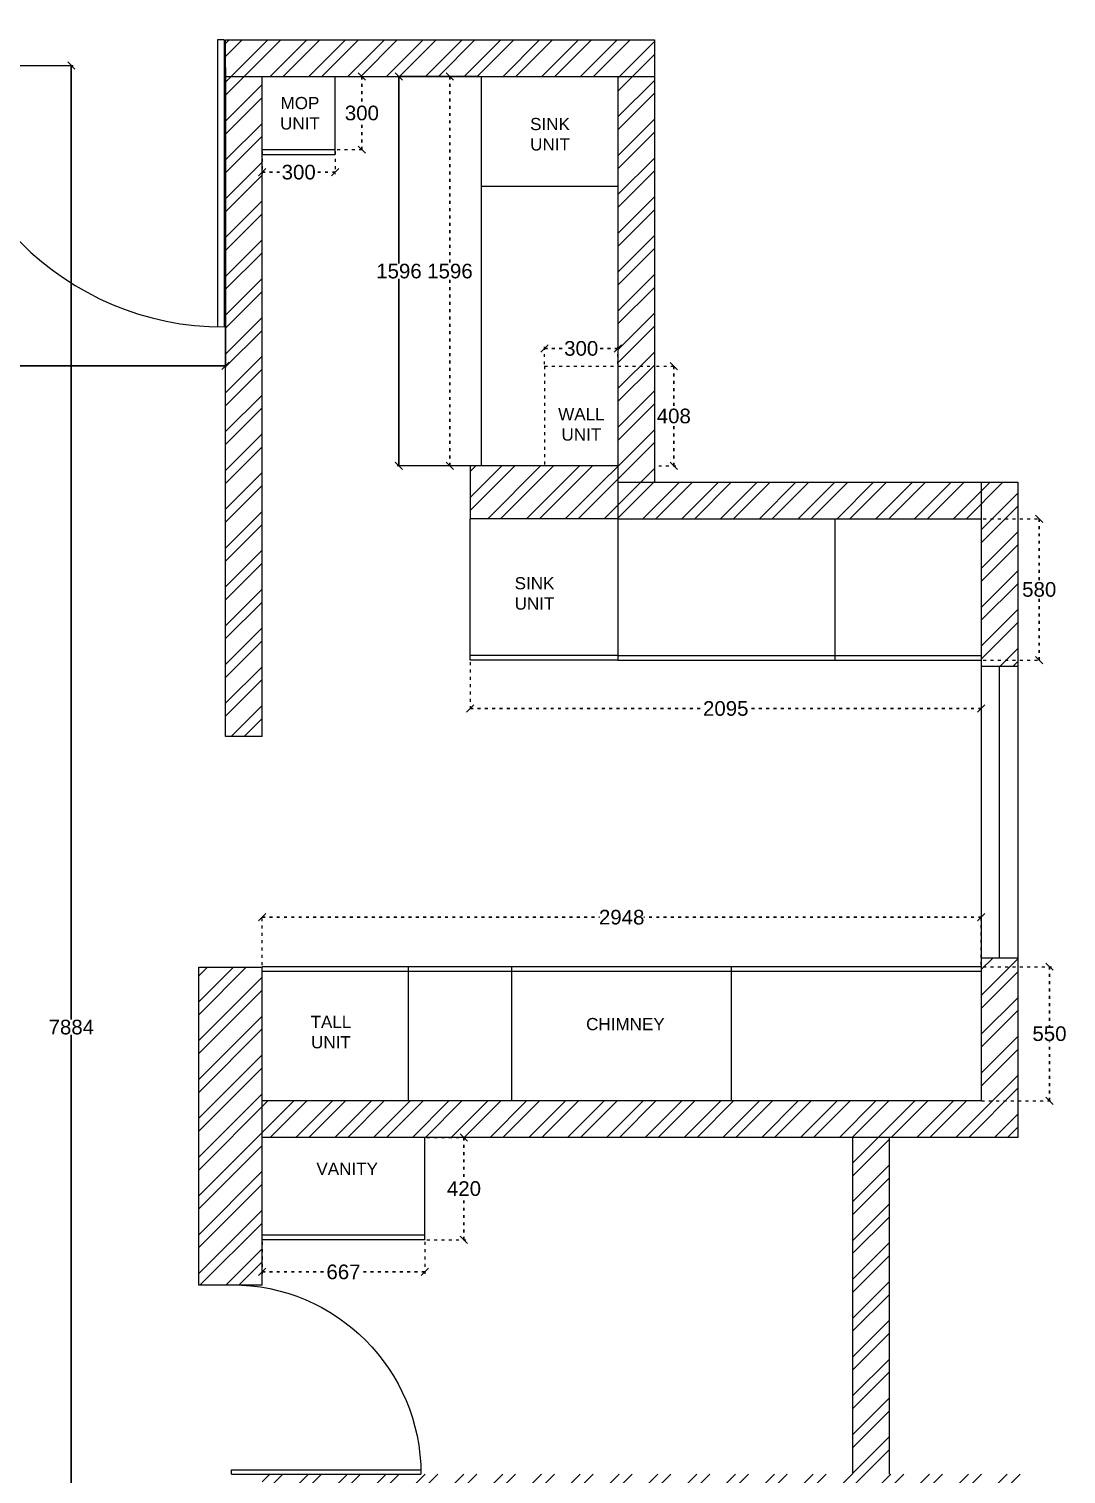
# Model space of a CAD drawing. Header units: millimetres. Extents: x 220712 to 1505573, y -354410 to 241923.
# Drawn here: x 631164 to 635415, y -350444 to -344520 of the extents above; entities that cross this region are included whole.
import ezdxf

# ---------------------------------------------------------------- set-up
doc = ezdxf.new("R2010")
doc.units = ezdxf.units.MM
doc.header["$MEASUREMENT"] = 0
doc.linetypes.add('ACAD_ISO03W100', pattern=[30, 12, -18])
doc.layers.add('Walls', color=253, linetype='Continuous')
doc.styles.get("Standard").update_dxf_attribs({"font": 'arial.ttf'})
doc.dimstyles.get("Standard").update_dxf_attribs({"dimtxt": 60, "dimasz": 30, "dimexe": 7.75, "dimexo": 8.13, "dimgap": 0.63, "dimtad": 0, "dimtih": 1, "dimtoh": 1, "dimdec": 0, "dimzin": 0, "dimtxsty": 'Standard', "dimblk": 'OBLIQUE', "dimcen": 2.25, "dimclrd": 1, "dimclre": 1, "dimclrt": 1, "dimadec": 0, "dimazin": 0, "dimtfac": 1, "dimtdec": 0, "dimtofl": 0, "dimtmove": 0, "dimatfit": 3, "dimfxl": 1, "dimtolj": 1, "dimtzin": 0, "dimlwd": 30, "dimarcsym": 0})

# ---------------------------------------------------------------- blocks, each defined once
blk = doc.blocks.new('door')
at = {"color": 9, "true_color": 0xc7c8ca}
for p, q in [((873603.6, 225972.1), (872703.6, 225972.1)), ((873603.6, 225952.1), (872703.6, 225952.1)), ((873603.6, 225952.1), (873603.6, 225972.1))]:
    blk.add_line(p, q, dxfattribs=at)
blk.add_arc((873603.6, 225952.1), 900, 90, 180, dxfattribs=at)
blk = doc.blocks.new('_Oblique')
at = {"color": 0, "linetype": 'ByBlock', "lineweight": -2}
blk.add_line((-0.5, -0.5), (0.5, 0.5), dxfattribs=at)
blk = doc.blocks.new('*D1870')
at = {"layer": 'Defpoints', "color": 0, "linetype": 'ACAD_ISO03W100', "transparency": 16777216}
for p in [(632786.5, -349064.5), (632786.5, -349484.5), (632947, -349484.5)]:
    blk.add_point(p, dxfattribs=at)
at = {"layer": 'Walls', "color": 1, "linetype": 'ACAD_ISO03W100', "lineweight": -2, "transparency": 16777216}
for p, q in [((632794.6, -349064.5), (632954.8, -349064.5)), ((632794.6, -349484.5), (632954.8, -349484.5))]:
    blk.add_line(p, q, dxfattribs=at)
at = {"layer": 'Walls', "color": 1, "linetype": 'ACAD_ISO03W100', "lineweight": 30, "transparency": 16777216}
for p, q in [((632947, -349064.5), (632947, -349243.2)), ((632947, -349484.5), (632947, -349305.8))]:
    blk.add_line(p, q, dxfattribs=at)
at = {"layer": 'Walls', "color": 1, "linetype": 'ACAD_ISO03W100', "lineweight": 30, "transparency": 16777216, "xscale": 30, "yscale": 30, "zscale": 30}
for p, rotation in [((632947, -349064.5), 90), ((632947, -349484.5), 270)]:
    blk.add_blockref('_Oblique', p, dxfattribs=dict(at, rotation=rotation))
at = {"layer": 'Walls', "color": 1, "linetype": 'ACAD_ISO03W100', "transparency": 16777216, "insert": (632947, -349274.5), "char_height": 60, "attachment_point": 5}
blk.add_mtext('\\A1;420', dxfattribs=at)
blk = doc.blocks.new('*D1871')
at = {"layer": 'Defpoints', "color": 0, "linetype": 'ACAD_ISO03W100', "transparency": 16777216}
for p in [(632119.5, -349484.5), (632786.5, -349484.5), (632786.5, -349616)]:
    blk.add_point(p, dxfattribs=at)
at = {"layer": 'Walls', "color": 1, "linetype": 'ACAD_ISO03W100', "lineweight": -2, "transparency": 16777216}
for p, q in [((632119.5, -349492.6), (632119.5, -349623.8)), ((632786.5, -349492.6), (632786.5, -349623.8))]:
    blk.add_line(p, q, dxfattribs=at)
at = {"layer": 'Walls', "color": 1, "linetype": 'ACAD_ISO03W100', "lineweight": 30, "transparency": 16777216}
for p, q in [((632119.5, -349616), (632385.9, -349616)), ((632786.5, -349616), (632520.1, -349616))]:
    blk.add_line(p, q, dxfattribs=at)
at = {"layer": 'Walls', "color": 1, "linetype": 'ACAD_ISO03W100', "lineweight": 30, "transparency": 16777216, "xscale": 30, "yscale": 30, "zscale": 30, "rotation": 180}
blk.add_blockref('_Oblique', (632119.5, -349616), dxfattribs=at)
at = {"layer": 'Walls', "color": 1, "linetype": 'ACAD_ISO03W100', "lineweight": 30, "transparency": 16777216, "xscale": 30, "yscale": 30, "zscale": 30}
blk.add_blockref('_Oblique', (632786.5, -349616), dxfattribs=at)
at = {"layer": 'Walls', "color": 1, "linetype": 'ACAD_ISO03W100', "transparency": 16777216, "insert": (632453, -349616), "char_height": 60, "attachment_point": 5}
blk.add_mtext('\\A1;667', dxfattribs=at)
blk = doc.blocks.new('*D1883')
at = {"layer": 'Defpoints', "color": 0, "linetype": 'ACAD_ISO03W100', "transparency": 16777216}
for p in [(632972.5, -347108.5), (635067.5, -347108.5), (635067.5, -347306.5)]:
    blk.add_point(p, dxfattribs=at)
at = {"layer": 'Walls', "color": 1, "linetype": 'ACAD_ISO03W100', "lineweight": -2, "transparency": 16777216}
for p, q in [((632972.5, -347116.6), (632972.5, -347314.2)), ((635067.5, -347116.6), (635067.5, -347314.2))]:
    blk.add_line(p, q, dxfattribs=at)
at = {"layer": 'Walls', "color": 1, "linetype": 'ACAD_ISO03W100', "lineweight": 30, "transparency": 16777216}
for p, q in [((632972.5, -347306.5), (633929, -347306.5)), ((635067.5, -347306.5), (634111, -347306.5))]:
    blk.add_line(p, q, dxfattribs=at)
at = {"layer": 'Walls', "color": 1, "linetype": 'ACAD_ISO03W100', "lineweight": 30, "transparency": 16777216, "xscale": 30, "yscale": 30, "zscale": 30, "rotation": 180}
blk.add_blockref('_Oblique', (632972.5, -347306.5), dxfattribs=at)
at = {"layer": 'Walls', "color": 1, "linetype": 'ACAD_ISO03W100', "lineweight": 30, "transparency": 16777216, "xscale": 30, "yscale": 30, "zscale": 30}
blk.add_blockref('_Oblique', (635067.5, -347306.5), dxfattribs=at)
at = {"layer": 'Walls', "color": 1, "linetype": 'ACAD_ISO03W100', "transparency": 16777216, "insert": (634020, -347306.5), "char_height": 60, "attachment_point": 5}
blk.add_mtext('\\A1;2095', dxfattribs=at)
blk = doc.blocks.new('*D1884')
at = {"layer": 'Defpoints', "color": 0, "linetype": 'ACAD_ISO03W100', "transparency": 16777216}
for p in [(635067.5, -348162), (632119.5, -348366.5), (635067.5, -348364.5)]:
    blk.add_point(p, dxfattribs=at)
at = {"layer": 'Walls', "color": 1, "linetype": 'ACAD_ISO03W100', "lineweight": -2, "transparency": 16777216}
for p, q in [((632119.5, -348358.4), (632119.5, -348154.2)), ((635067.5, -348356.4), (635067.5, -348154.2))]:
    blk.add_line(p, q, dxfattribs=at)
at = {"layer": 'Walls', "color": 1, "linetype": 'ACAD_ISO03W100', "lineweight": 30, "transparency": 16777216}
for p, q in [((632119.5, -348162), (633502.7, -348162)), ((635067.5, -348162), (633684.3, -348162))]:
    blk.add_line(p, q, dxfattribs=at)
at = {"layer": 'Walls', "color": 1, "linetype": 'ACAD_ISO03W100', "lineweight": 30, "transparency": 16777216, "xscale": 30, "yscale": 30, "zscale": 30, "rotation": 180}
blk.add_blockref('_Oblique', (632119.5, -348162), dxfattribs=at)
at = {"layer": 'Walls', "color": 1, "linetype": 'ACAD_ISO03W100', "lineweight": 30, "transparency": 16777216, "xscale": 30, "yscale": 30, "zscale": 30}
blk.add_blockref('_Oblique', (635067.5, -348162), dxfattribs=at)
at = {"layer": 'Walls', "color": 1, "linetype": 'ACAD_ISO03W100', "transparency": 16777216, "insert": (633593.5, -348162), "char_height": 60, "attachment_point": 5}
blk.add_mtext('\\A1;2948', dxfattribs=at)
blk = doc.blocks.new('*D1886')
at = {"layer": 'Defpoints', "color": 0, "linetype": 'ACAD_ISO03W100', "transparency": 16777216}
for p in [(633017.5, -344715.5), (632889.5, -346311.5), (633017.5, -346311.5)]:
    blk.add_point(p, dxfattribs=at)
at = {"layer": 'Walls', "color": 1, "linetype": 'ACAD_ISO03W100', "lineweight": -2, "transparency": 16777216}
for p, q in [((633009.4, -344715.5), (632881.8, -344715.5)), ((633009.4, -346311.5), (632881.8, -346311.5))]:
    blk.add_line(p, q, dxfattribs=at)
at = {"layer": 'Walls', "color": 1, "linetype": 'ACAD_ISO03W100', "lineweight": 30, "transparency": 16777216}
for p, q in [((632889.5, -344715.5), (632889.5, -345482.2)), ((632889.5, -346311.5), (632889.5, -345544.8))]:
    blk.add_line(p, q, dxfattribs=at)
at = {"layer": 'Walls', "color": 1, "linetype": 'ACAD_ISO03W100', "lineweight": 30, "transparency": 16777216, "xscale": 30, "yscale": 30, "zscale": 30}
for p, rotation in [((632889.5, -344715.5), 90), ((632889.5, -346311.5), 270)]:
    blk.add_blockref('_Oblique', p, dxfattribs=dict(at, rotation=rotation))
at = {"layer": 'Walls', "color": 1, "linetype": 'ACAD_ISO03W100', "transparency": 16777216, "insert": (632889.5, -345513.5), "char_height": 60, "attachment_point": 5}
blk.add_mtext('\\A1;1596', dxfattribs=at)
blk = doc.blocks.new('*D1896')
at = {"layer": 'Defpoints', "color": 0, "linetype": 'ACAD_ISO03W100', "transparency": 16777216}
for p in [(632419.5, -344715.5), (632419.5, -345015.5), (632528.5, -345015.5)]:
    blk.add_point(p, dxfattribs=at)
at = {"layer": 'Walls', "color": 1, "linetype": 'ACAD_ISO03W100', "lineweight": -2, "transparency": 16777216}
for p, q in [((632427.6, -344715.5), (632536.3, -344715.5)), ((632427.6, -345015.5), (632536.3, -345015.5))]:
    blk.add_line(p, q, dxfattribs=at)
at = {"layer": 'Walls', "color": 1, "linetype": 'ACAD_ISO03W100', "lineweight": 30, "transparency": 16777216}
for p, q in [((632528.5, -344715.5), (632528.5, -344834.2)), ((632528.5, -345015.5), (632528.5, -344896.8))]:
    blk.add_line(p, q, dxfattribs=at)
at = {"layer": 'Walls', "color": 1, "linetype": 'ACAD_ISO03W100', "lineweight": 30, "transparency": 16777216, "xscale": 30, "yscale": 30, "zscale": 30}
for p, rotation in [((632528.5, -344715.5), 90), ((632528.5, -345015.5), 270)]:
    blk.add_blockref('_Oblique', p, dxfattribs=dict(at, rotation=rotation))
at = {"layer": 'Walls', "color": 1, "linetype": 'ACAD_ISO03W100', "transparency": 16777216, "insert": (632528.5, -344865.5), "char_height": 60, "attachment_point": 5}
blk.add_mtext('\\A1;300', dxfattribs=at)
blk = doc.blocks.new('*D1897')
at = {"layer": 'Defpoints', "color": 0, "linetype": 'ACAD_ISO03W100', "transparency": 16777216}
for p in [(632119.5, -345015.5), (632419.5, -345015.5), (632419.5, -345108)]:
    blk.add_point(p, dxfattribs=at)
at = {"layer": 'Walls', "color": 1, "linetype": 'ACAD_ISO03W100', "lineweight": -2, "transparency": 16777216}
for p, q in [((632119.5, -345023.63), (632119.5, -345115.75)), ((632419.5, -345023.63), (632419.5, -345115.75))]:
    blk.add_line(p, q, dxfattribs=at)
at = {"layer": 'Walls', "color": 1, "linetype": 'ACAD_ISO03W100', "lineweight": 30, "transparency": 16777216}
for p, q in [((632119.5, -345108), (632202.710382, -345108)), ((632419.5, -345108), (632336.289618, -345108))]:
    blk.add_line(p, q, dxfattribs=at)
at = {"layer": 'Walls', "color": 1, "linetype": 'ACAD_ISO03W100', "lineweight": 30, "transparency": 16777216, "xscale": 30, "yscale": 30, "zscale": 30, "rotation": 180}
blk.add_blockref('_Oblique', (632119.5, -345108), dxfattribs=at)
at = {"layer": 'Walls', "color": 1, "linetype": 'ACAD_ISO03W100', "lineweight": 30, "transparency": 16777216, "xscale": 30, "yscale": 30, "zscale": 30}
blk.add_blockref('_Oblique', (632419.5, -345108), dxfattribs=at)
at = {"layer": 'Walls', "color": 1, "linetype": 'ACAD_ISO03W100', "transparency": 16777216, "insert": (632269.5, -345108), "char_height": 60, "attachment_point": 5}
blk.add_mtext('\\A1;300', dxfattribs=at)
blk = doc.blocks.new('*D1898')
at = {"layer": 'Defpoints', "color": 0, "linetype": 'ACAD_ISO03W100', "transparency": 16777216}
for p in [(633727.5, -345903.5), (633807, -345903.5), (633736.9, -346311.5)]:
    blk.add_point(p, dxfattribs=at)
at = {"layer": 'Walls', "color": 1, "linetype": 'ACAD_ISO03W100', "lineweight": -2, "transparency": 16777216}
for p, q in [((633735.6, -345903.5), (633814.8, -345903.5)), ((633745.1, -346311.5), (633814.8, -346311.5))]:
    blk.add_line(p, q, dxfattribs=at)
at = {"layer": 'Walls', "color": 1, "linetype": 'ACAD_ISO03W100', "lineweight": 30, "transparency": 16777216}
for p, q in [((633807, -345903.5), (633807, -346076.2)), ((633807, -346311.5), (633807, -346138.8))]:
    blk.add_line(p, q, dxfattribs=at)
at = {"layer": 'Walls', "color": 1, "linetype": 'ACAD_ISO03W100', "lineweight": 30, "transparency": 16777216, "xscale": 30, "yscale": 30, "zscale": 30}
for p, rotation in [((633807, -345903.5), 90), ((633807, -346311.5), 270)]:
    blk.add_blockref('_Oblique', p, dxfattribs=dict(at, rotation=rotation))
at = {"layer": 'Walls', "color": 1, "linetype": 'ACAD_ISO03W100', "transparency": 16777216, "insert": (633807, -346107.5), "char_height": 60, "attachment_point": 5}
blk.add_mtext('\\A1;408', dxfattribs=at)
blk = doc.blocks.new('*D1899')
at = {"layer": 'Defpoints', "color": 0, "linetype": 'ACAD_ISO03W100', "transparency": 16777216}
for p in [(635067.5, -346528.5), (635067.5, -347108.5), (635305, -347108.5)]:
    blk.add_point(p, dxfattribs=at)
at = {"layer": 'Walls', "color": 1, "linetype": 'ACAD_ISO03W100', "lineweight": -2, "transparency": 16777216}
for p, q in [((635075.6, -346528.5), (635312.8, -346528.5)), ((635075.6, -347108.5), (635312.8, -347108.5))]:
    blk.add_line(p, q, dxfattribs=at)
at = {"layer": 'Walls', "color": 1, "linetype": 'ACAD_ISO03W100', "lineweight": 30, "transparency": 16777216}
for p, q in [((635305, -346528.5), (635305, -346787.2)), ((635305, -347108.5), (635305, -346849.8))]:
    blk.add_line(p, q, dxfattribs=at)
at = {"layer": 'Walls', "color": 1, "linetype": 'ACAD_ISO03W100', "lineweight": 30, "transparency": 16777216, "xscale": 30, "yscale": 30, "zscale": 30}
for p, rotation in [((635305, -346528.5), 90), ((635305, -347108.5), 270)]:
    blk.add_blockref('_Oblique', p, dxfattribs=dict(at, rotation=rotation))
at = {"layer": 'Walls', "color": 1, "linetype": 'ACAD_ISO03W100', "transparency": 16777216, "insert": (635305, -346818.5), "char_height": 60, "attachment_point": 5}
blk.add_mtext('\\A1;580', dxfattribs=at)
blk = doc.blocks.new('*D1900')
at = {"layer": 'Defpoints', "color": 0, "linetype": 'ACAD_ISO03W100', "transparency": 16777216}
for p in [(635067.5, -348364.5), (635347, -348364.5), (635060.5, -348914.5)]:
    blk.add_point(p, dxfattribs=at)
at = {"layer": 'Walls', "color": 1, "linetype": 'ACAD_ISO03W100', "lineweight": -2, "transparency": 16777216}
for p, q in [((635075.6, -348364.5), (635354.8, -348364.5)), ((635068.6, -348914.5), (635354.8, -348914.5))]:
    blk.add_line(p, q, dxfattribs=at)
at = {"layer": 'Walls', "color": 1, "linetype": 'ACAD_ISO03W100', "lineweight": 30, "transparency": 16777216}
for p, q in [((635347, -348364.5), (635347, -348608.2)), ((635347, -348914.5), (635347, -348670.8))]:
    blk.add_line(p, q, dxfattribs=at)
at = {"layer": 'Walls', "color": 1, "linetype": 'ACAD_ISO03W100', "lineweight": 30, "transparency": 16777216, "xscale": 30, "yscale": 30, "zscale": 30}
for p, rotation in [((635347, -348364.5), 90), ((635347, -348914.5), 270)]:
    blk.add_blockref('_Oblique', p, dxfattribs=dict(at, rotation=rotation))
at = {"layer": 'Walls', "color": 1, "linetype": 'ACAD_ISO03W100', "transparency": 16777216, "insert": (635347, -348639.5), "char_height": 60, "attachment_point": 5}
blk.add_mtext('\\A1;550', dxfattribs=at)
blk = doc.blocks.new('*D1903')
at = {"layer": 'Defpoints', "color": 0, "linetype": 'ACAD_ISO03W100', "transparency": 16777216}
for p in [(633577.5, -345830.5), (633277.5, -345903.5), (633577.5, -345903.5)]:
    blk.add_point(p, dxfattribs=at)
at = {"layer": 'Walls', "color": 1, "linetype": 'ACAD_ISO03W100', "lineweight": -2, "transparency": 16777216}
for p, q in [((633277.5, -345895.37), (633277.5, -345822.75)), ((633577.5, -345895.37), (633577.5, -345822.75))]:
    blk.add_line(p, q, dxfattribs=at)
at = {"layer": 'Walls', "color": 1, "linetype": 'ACAD_ISO03W100', "lineweight": 30, "transparency": 16777216}
for p, q in [((633277.5, -345830.5), (633360.710382, -345830.5)), ((633577.5, -345830.5), (633494.289618, -345830.5))]:
    blk.add_line(p, q, dxfattribs=at)
at = {"layer": 'Walls', "color": 1, "linetype": 'ACAD_ISO03W100', "lineweight": 30, "transparency": 16777216, "xscale": 30, "yscale": 30, "zscale": 30, "rotation": 180}
blk.add_blockref('_Oblique', (633277.5, -345830.5), dxfattribs=at)
at = {"layer": 'Walls', "color": 1, "linetype": 'ACAD_ISO03W100', "lineweight": 30, "transparency": 16777216, "xscale": 30, "yscale": 30, "zscale": 30}
blk.add_blockref('_Oblique', (633577.5, -345830.5), dxfattribs=at)
at = {"layer": 'Walls', "color": 1, "linetype": 'ACAD_ISO03W100', "transparency": 16777216, "insert": (633427.5, -345830.5), "char_height": 60, "attachment_point": 5}
blk.add_mtext('\\A1;300', dxfattribs=at)
blk = doc.blocks.new('*D2059')
at = {"layer": 'Defpoints', "color": 0, "lineweight": -2, "transparency": 16777216}
for p in [(633017.5, -344715.5), (632680.5, -346311.5), (633017.5, -346311.5)]:
    blk.add_point(p, dxfattribs=at)
at = {"layer": 'Walls', "color": 1, "lineweight": -2, "transparency": 16777216}
for p, q in [((633009.4, -344715.5), (632672.8, -344715.5)), ((633009.4, -346311.5), (632672.8, -346311.5))]:
    blk.add_line(p, q, dxfattribs=at)
at = {"layer": 'Walls', "color": 1, "lineweight": 30, "transparency": 16777216}
for p, q in [((632680.5, -344715.5), (632680.5, -345482.2)), ((632680.5, -346311.5), (632680.5, -345544.8))]:
    blk.add_line(p, q, dxfattribs=at)
at = {"layer": 'Walls', "color": 1, "lineweight": 30, "transparency": 16777216, "xscale": 30, "yscale": 30, "zscale": 30}
for p, rotation in [((632680.5, -344715.5), 90), ((632680.5, -346311.5), 270)]:
    blk.add_blockref('_Oblique', p, dxfattribs=dict(at, rotation=rotation))
at = {"layer": 'Walls', "color": 1, "lineweight": -2, "transparency": 16777216, "insert": (632680.5, -345513.5), "char_height": 60, "attachment_point": 5}
blk.add_mtext('\\A1;1596', dxfattribs=at)
blk = doc.blocks.new('*D2062')
at = {"layer": 'Defpoints', "color": 0, "lineweight": -2, "transparency": 16777216}
for p in [(630786.5, -344670.5), (630786.5, -352554.5), (631337.5, -352554.5)]:
    blk.add_point(p, dxfattribs=at)
at = {"layer": 'Walls', "color": 1, "lineweight": -2, "transparency": 16777216}
for p, q in [((630794.6, -344670.5), (631345.3, -344670.5)), ((630794.6, -352554.5), (631345.3, -352554.5))]:
    blk.add_line(p, q, dxfattribs=at)
at = {"layer": 'Walls', "color": 1, "lineweight": 30, "transparency": 16777216}
for p, q in [((631337.5, -344670.5), (631337.5, -348581.2)), ((631337.5, -352554.5), (631337.5, -348643.8))]:
    blk.add_line(p, q, dxfattribs=at)
at = {"layer": 'Walls', "color": 1, "lineweight": 30, "transparency": 16777216, "xscale": 30, "yscale": 30, "zscale": 30}
for p, rotation in [((631337.5, -344670.5), 90), ((631337.5, -352554.5), 270)]:
    blk.add_blockref('_Oblique', p, dxfattribs=dict(at, rotation=rotation))
at = {"layer": 'Walls', "color": 1, "lineweight": -2, "transparency": 16777216, "insert": (631337.5, -348612.5), "char_height": 60, "attachment_point": 5}
blk.add_mtext('\\A1;7884', dxfattribs=at)
blk = doc.blocks.new('*D2063')
at = {"layer": 'Defpoints', "color": 0, "lineweight": -2, "transparency": 16777216}
for p in [(628714.6, -344670.5), (631969.5, -344670.5), (631969.5, -345901)]:
    blk.add_point(p, dxfattribs=at)
at = {"layer": 'Walls', "color": 1, "lineweight": -2, "transparency": 16777216}
for p, q in [((628714.6, -344678.6), (628714.6, -345908.8)), ((631969.5, -344678.6), (631969.5, -345908.8))]:
    blk.add_line(p, q, dxfattribs=at)
at = {"layer": 'Walls', "color": 1, "lineweight": 30, "transparency": 16777216}
for p, q in [((628714.6, -345901), (630251.6, -345901)), ((631969.5, -345901), (630432.5, -345901))]:
    blk.add_line(p, q, dxfattribs=at)
at = {"layer": 'Walls', "color": 1, "lineweight": 30, "transparency": 16777216, "xscale": 30, "yscale": 30, "zscale": 30, "rotation": 180}
blk.add_blockref('_Oblique', (628714.6, -345901), dxfattribs=at)
at = {"layer": 'Walls', "color": 1, "lineweight": 30, "transparency": 16777216, "xscale": 30, "yscale": 30, "zscale": 30}
blk.add_blockref('_Oblique', (631969.5, -345901), dxfattribs=at)
at = {"layer": 'Walls', "color": 1, "lineweight": -2, "transparency": 16777216, "insert": (630342.1, -345901), "char_height": 60, "attachment_point": 5}
blk.add_mtext('\\A1;3255', dxfattribs=at)

msp = doc.modelspace()

# ---------------------------------------------------------------- hatches: boundary and pattern name
at = {"layer": 'Walls', "linetype": 'ACAD_ISO03W100', "true_color": 0xc7c8ca}
h = msp.add_hatch(dxfattribs=at)
h.set_pattern_fill('ANSI32', color=9, scale=300)
h.paths.add_polyline_path([(625551.5, -349366.5), (625401.5, -349366.5), (625401.5, -351726.5), (625551.5, -351726.5)])
h.paths.add_polyline_path([(628556.5, -349366.5), (625551.5, -349366.5), (625551.5, -349516.5), (628556.5, -349516.5)])
h.paths.add_polyline_path([(625551.5, -351726.5), (625401.5, -351726.5), (625401.5, -352977.5), (625551.5, -352977.5)])
h.paths.add_polyline_path([(626247.5, -352827.5), (625551.5, -352827.5), (625551.5, -352977.5), (626247.5, -352977.5)])
h.paths.add_polyline_path([(628419.5, -352827.5), (627745.5, -352827.5), (627745.5, -352977.5), (628419.5, -352977.5)])
h.paths.add_polyline_path([(628569.5, -352704.5), (628419.5, -352704.5), (628419.5, -354114.5), (628569.5, -354114.5)])
h.paths.add_polyline_path([(629147.5, -352554.5), (628419.5, -352554.5), (628419.5, -352573.5), (628419.5, -352704.5), (628569.5, -352704.5), (629147.5, -352704.5)])
h.paths.add_polyline_path([(632001.5, -354114.5), (628419.5, -354114.5), (628419.5, -354264.5), (632001.5, -354264.5)])
h.paths.add_polyline_path([(632151.5, -353145.5), (632151.5, -352704.5), (632001.5, -352704.5), (632001.5, -354264.5), (632151.5, -354264.5)])
h.paths.add_polyline_path([(632151.5, -352554.5), (631541.5, -352554.5), (631541.5, -352704.5), (632151.5, -352704.5)])
h.paths.add_polyline_path([(632151.5, -351504.5), (631969.5, -351504.5), (631969.5, -352554.5), (632151.5, -352554.5)])
h.paths.add_polyline_path([(632881.5, -354114.5), (632151.5, -354114.5), (632151.5, -354264.5), (632881.5, -354264.5)])
h.paths.add_polyline_path([(635119.5, -354114.5), (634383.5, -354114.5), (634383.5, -354264.5), (635119.5, -354264.5)])
h.paths.add_polyline_path([(635269.5, -350554.5), (635151.5, -350554.5), (635151.5, -354264.5), (635269.5, -354264.5)])
h.paths.add_polyline_path([(635269.5, -350444.5), (632119.5, -350444.5), (632119.5, -350554.5), (632864.5, -350554.5), (635269.5, -350554.5)])
h.paths.add_polyline_path([(634691, -349064.5), (634541, -349064.5), (634541, -350444.5), (634691, -350444.5)])
h.paths.add_polyline_path([(635217.5, -348329.5), (635067.5, -348329.5), (635067.5, -348914.5), (632119.5, -348914.5), (632119.5, -349064.5), (635217.5, -349064.5)])
h.paths.add_polyline_path([(632119.5, -348366.5), (631859.5, -348366.5), (631859.5, -349670.5), (632119.5, -349670.5)])
h.paths.add_polyline_path([(635217.5, -346378.5), (635067.5, -346378.5), (635067.5, -346528.5), (635067.5, -347133.5), (635217.5, -347133.5)])
h.paths.add_polyline_path([(635067.5, -346378.5), (633577.5, -346378.5), (633577.5, -346528.5), (635067.5, -346528.5)])
h.paths.add_polyline_path([(633577.5, -346311.5), (632972.5, -346311.5), (632972.5, -346528.5), (633577.5, -346528.5), (633577.5, -346378.5)])
h.paths.add_polyline_path([(633727.5, -344565.5), (631969.5, -344565.5), (631969.5, -344715.5), (632119.5, -344715.5), (633577.5, -344715.5), (633577.5, -346378.5), (633727.5, -346378.5)])
h.paths.add_polyline_path([(632119.5, -344715.5), (631969.5, -344715.5), (631969.5, -347420.5), (632119.5, -347420.5)])
h.paths.add_polyline_path([(630786.5, -344520.5), (628706.5, -344520.5), (628706.5, -344670.5), (630786.5, -344670.5)])
h.paths.add_polyline_path([(628706.5, -344520.5), (628556.5, -344520.5), (628556.5, -345109.5), (628706.5, -345109.5)])
edge = h.paths.add_edge_path()
edge.add_arc((628706.5, -345109.5), 961, 267.38595, 270, ccw=False)
edge.add_line((628662.7, -346069.5), (628556.5, -346069.5))
edge.add_line((628556.5, -346069.5), (628556.5, -349516.5))
edge.add_line((628556.5, -349516.5), (628706.5, -349516.5))
edge.add_line((628706.5, -349516.5), (628706.5, -346070.5))
h.paths.add_polyline_path([(627669.5, -347673.5), (625655.5, -347673.5), (625655.5, -347823.5), (627669.5, -347823.5)])
h.paths.add_polyline_path([(625977, -347823.5), (625827, -347823.5), (625827, -349366.5), (625977, -349366.5)])
h.paths.add_polyline_path([(624179.5, -344520.5), (624029.5, -344520.5), (624029.5, -347823.5), (624179.5, -347823.5)])
h.paths.add_polyline_path([(627414.5, -344520.5), (624179.5, -344520.5), (624179.5, -344670.5), (627414.5, -344670.5)])
h.paths.add_polyline_path([(628556.5, -344520.5), (627414.5, -344520.5), (627414.5, -344670.5), (628556.5, -344670.5)])
h.paths.add_polyline_path([(628556.5, -344670.5), (627689.5, -344670.5), (627689.5, -344720.5), (628556.5, -344720.5)])
h.paths.add_polyline_path([(627689.5, -344670.5), (627414.5, -344670.5), (627414.5, -344720.5), (627689.5, -344720.5)])

# ---------------------------------------------------------------- linework, layer by layer
at = {"layer": 'Walls', "color": 18, "true_color": 0x000000}
for p, q in [((631969.5, -347420.5), (631969.5, -344565.5)), ((631969.5, -344565.5), (633727.5, -344565.5)), ((633727.5, -344565.5), (633727.5, -346378.5)), ((631969.5, -344715.5), (632119.5, -344715.5)), ((632119.5, -347420.5), (632119.5, -344715.5)), ((632119.5, -344715.5), (633577.5, -344715.5)), ((633577.5, -344715.5), (633577.5, -346528.5)), ((633577.5, -344715.5), (633727.5, -344715.5)), ((633017.5, -345165.5), (633577.5, -345165.5)), ((633577.5, -346311.5), (632972.5, -346311.5)), ((632972.5, -346311.5), (632972.5, -346528.5)), ((633577.5, -346378.5), (635217.5, -346378.5)), ((635067.5, -346378.5), (635067.5, -346528.5)), ((635217.5, -346378.5), (635217.5, -347133.5)), ((633577.5, -346528.5), (632972.5, -346528.5)), ((633577.5, -346528.5), (635067.5, -346528.5)), ((634467.5, -346528.5), (634467.5, -347108.5)), ((635067.5, -346528.5), (635067.5, -347133.5)), ((635067.5, -347133.5), (635067.5, -348329.5)), ((635217.5, -347133.5), (635067.5, -347133.5)), ((635142.5, -348329.5), (635142.5, -347133.5)), ((635217.5, -347133.5), (635217.5, -348329.5)), ((632119.5, -347420.5), (631969.5, -347420.5)), ((635067.5, -348329.5), (635067.5, -348914.5)), ((635218.5, -348329.5), (635068.5, -348329.5)), ((635217.5, -348329.5), (635217.5, -349064.5)), ((631859.5, -348366.5), (632119.5, -348366.5)), ((631859.5, -349670.5), (631859.5, -348366.5)), ((632119.5, -349670.5), (632119.5, -348366.5)), ((635067.5, -348914.5), (632119.5, -348914.5)), ((635217.5, -349064.5), (632119.5, -349064.5)), ((634541, -350444.5), (634541, -349064.5)), ((634691, -350444.5), (634691, -349064.5)), ((632119.5, -349670.5), (631859.5, -349670.5))]:
    msp.add_line(p, q, dxfattribs=at)
at = {"layer": 'Walls', "color": 159, "true_color": 0x22346e}
for p, q in [((632419.5, -345035.5), (632419.5, -344715.5)), ((633017.5, -344715.5), (633017.5, -346311.5)), ((632119.5, -345015.5), (632419.5, -345015.5)), ((632119.5, -345035.5), (632419.5, -345035.5)), ((632972.5, -347108.5), (632972.5, -346528.5)), ((633577.5, -346528.5), (633577.5, -347108.5)), ((633577.5, -347088.5), (632972.5, -347088.5)), ((633577.5, -347108.5), (632972.5, -347108.5)), ((633577.5, -347088.5), (635067.5, -347088.5)), ((633577.5, -347108.5), (635067.5, -347108.5)), ((635067.5, -348364.5), (632119.5, -348364.5)), ((635067.5, -348384.5), (632119.5, -348384.5)), ((632719.5, -348914.5), (632719.5, -348364.5)), ((633143.5, -348914.5), (633143.5, -348364.5)), ((634043.5, -348914.5), (634043.5, -348364.5)), ((632786.5, -349484.5), (632786.5, -349064.5)), ((632786.5, -349464.5), (632119.5, -349464.5)), ((632786.5, -349484.5), (632119.5, -349484.5))]:
    msp.add_line(p, q, dxfattribs=at)
at = {"layer": 'Walls', "color": 9, "linetype": 'ACAD_ISO03W100', "true_color": 0xc7c8ca}
for q in [(633727.5, -345903.5), (633277.5, -346311.5)]:
    msp.add_line((633277.5, -345903.5), q, dxfattribs=at)

# ---------------------------------------------------------------- block references
at = {"color": 18, "true_color": 0x000000}
for p, xscale, yscale, zscale, rotation in [((927408.5, -1486851.7), 1.30755660070057, 1.30755660070057, 1.30755660070057, 90.00000000000001), ((1385235, -545265.4), -0.8622222222219245, 0.8622222222219245, 0.8622222222219245, 359.999999999982)]:
    msp.add_blockref('door', p, dxfattribs=dict(at, xscale=xscale, yscale=yscale, zscale=zscale, rotation=rotation))

# ---------------------------------------------------------------- texts
at = {"color": 7, "char_height": 50, "attachment_point": 1}
for s, insert in [('\\pxqc;MOP\\PUNIT', (632133.5, -344799.5)), ('\\pxqc;SINK UNIT', (633158.5, -344885.5)), ('\\pxqc;WALL\\PUNIT', (633287, -346075)), ('\\pxqc;SINK UNIT', (633095, -346767.8)), ('\\pxqc;TALL\\PUNIT', (632260.5, -348566)), ('\\pxqc;CHIMNEY', (633467.5, -348574.8)), ('\\pxqc;VANITY', (632327, -349168))]:
    msp.add_mtext_dynamic_manual_height_columns(s, width=282.386, gutter_width=1213, heights=[0], dxfattribs=dict(at, insert=insert))

# ---------------------------------------------------------------- dimensions: what is measured, and where the dimension line sits
at = {"layer": 'Walls', "color": 159, "lineweight": -2, "true_color": 0x22346e}
for base, p1, p2, picture, middle in [((631337.5, -352554.5), (630786.5, -344670.5), (630786.5, -352554.5), '*D2062', (631337.5, -348612.5)), ((632680.5, -346311.5), (633017.5, -344715.5), (633017.5, -346311.5), '*D2059', (632680.5, -345513.5))]:
    dim = msp.add_linear_dim(base=base, p1=p1, p2=p2, angle=90, dimstyle='Standard', dxfattribs=at)
    dim.commit()
    dim.dimension.update_dxf_attribs({"geometry": picture, "text_midpoint": middle})
dim = msp.add_linear_dim(base=(631969.5, -345901), p1=(628714.6, -344670.5), p2=(631969.5, -344670.5), dimstyle='Standard', dxfattribs=at)
dim.commit()
dim.dimension.update_dxf_attribs({"geometry": '*D2063', "text_midpoint": (630342.1, -345901)})
at = {"layer": 'Walls', "color": 159, "linetype": 'ACAD_ISO03W100', "true_color": 0x22346e}
for base, p1, p2, picture, middle in [((632528.5, -345015.5), (632419.5, -344715.5), (632419.5, -345015.5), '*D1896', (632528.5, -344865.5)), ((635305, -347108.5), (635067.5, -346528.5), (635067.5, -347108.5), '*D1899', (635305, -346818.5)), ((635347, -348364.5), (635060.5, -348914.5), (635067.5, -348364.5), '*D1900', (635347, -348639.5)), ((632947, -349484.5), (632786.5, -349064.5), (632786.5, -349484.5), '*D1870', (632947, -349274.5))]:
    dim = msp.add_linear_dim(base=base, p1=p1, p2=p2, angle=90, dimstyle='Standard', dxfattribs=at)
    dim.commit()
    dim.dimension.update_dxf_attribs({"geometry": picture, "text_midpoint": middle})
for base, p1, p2, picture, middle in [((632889.5, -346311.5), (633017.5, -344715.5), (633017.5, -346311.5), '*D1886', (632889.5, -345513.5)), ((633807, -345903.5), (633736.9, -346311.5), (633727.5, -345903.5), '*D1898', (633807, -346107.5))]:
    dim = msp.add_linear_dim(base=base, p1=p1, p2=p2, angle=90, dimstyle='Standard', dxfattribs=at)
    dim.commit()
    dim.dimension.update_dxf_attribs({"geometry": picture, "text_midpoint": middle, "dimtype": 160})
for base, p1, p2, picture, middle in [((632419.5, -345108), (632119.5, -345015.5), (632419.5, -345015.5), '*D1897', (632269.5, -345108)), ((633577.5, -345830.5), (633277.5, -345903.5), (633577.5, -345903.5), '*D1903', (633427.5, -345830.5)), ((635067.5, -347306.5), (632972.5, -347108.5), (635067.5, -347108.5), '*D1883', (634020, -347306.5)), ((635067.5, -348162), (632119.5, -348366.5), (635067.5, -348364.5), '*D1884', (633593.5, -348162)), ((632786.5, -349616), (632119.5, -349484.5), (632786.5, -349484.5), '*D1871', (632453, -349616))]:
    dim = msp.add_linear_dim(base=base, p1=p1, p2=p2, dimstyle='Standard', dxfattribs=at)
    dim.commit()
    dim.dimension.update_dxf_attribs({"geometry": picture, "text_midpoint": middle})

doc.saveas('drawing.dxf')
